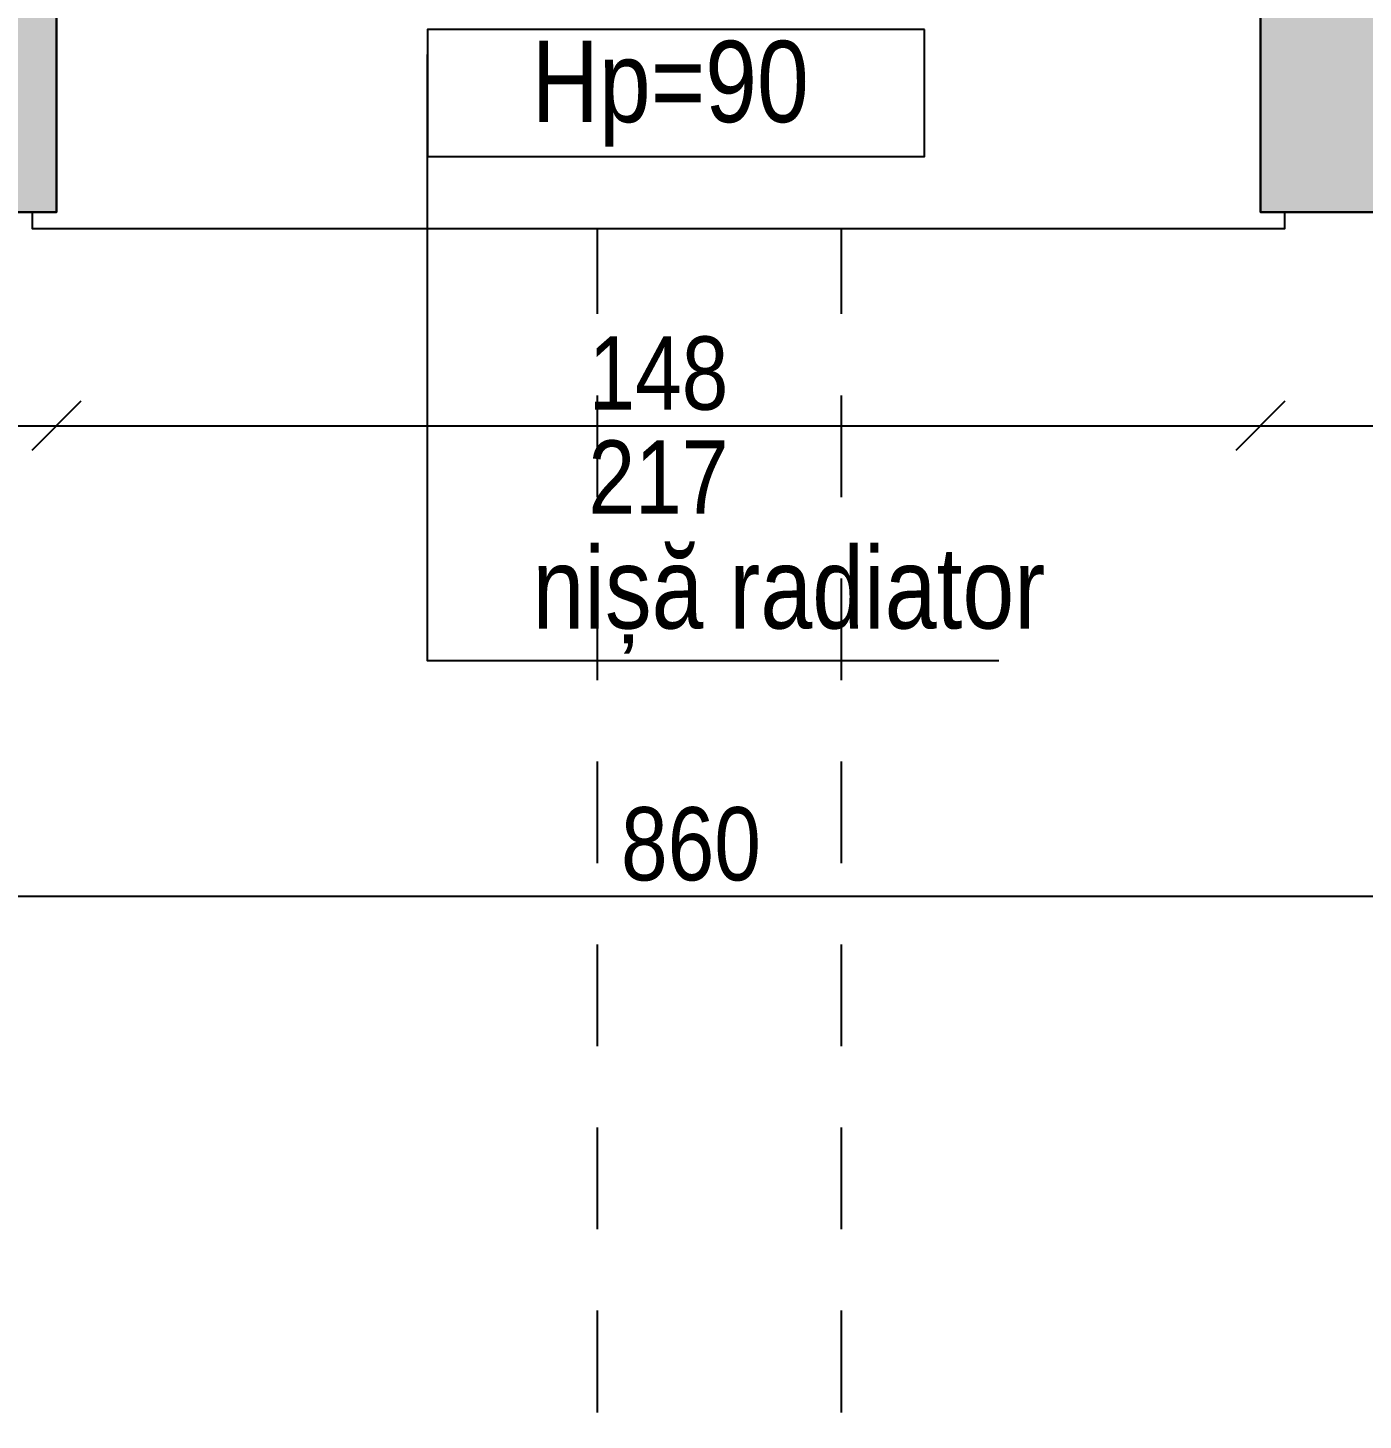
# Model space of a CAD drawing. Header units: metres. Extents: x 493 to 630, y -132 to -15.
# Drawn here: x 542.73 to 544.371, y -81.624 to -79.913 of the extents above; entities that cross this region are included whole.
import ezdxf

# ---------------------------------------------------------------- set-up
doc = ezdxf.new("R2010")
doc.units = ezdxf.units.M
doc.header["$MEASUREMENT"] = 0
doc.header["$PDMODE"] = 3
doc.linetypes.add('HIDDEN', pattern=[0.375, 0.25, -0.125])
for name, color, linetype in [('a_caramida', 2, 'Continuous'), ('a_cote_50', 9, 'Continuous'), ('a_cote_500', 9, 'Continuous'), ('a_grinzi', 253, 'HIDDEN'), ('a_pereti_hasuri', 253, 'Continuous'), ('a_text', 7, 'Continuous'), ('a_vederi', 74, 'Continuous')]:
    doc.layers.add(name, color=color, linetype=linetype)
doc.layers.add('a_suprafete', color=7, linetype='Continuous', plot=False)
doc.styles.get("Standard").update_dxf_attribs({"font": 'ARIALN.TTF'})
doc.dimstyles.new('50 cote', dxfattribs={"dimtxt": 0.09, "dimasz": 0.06, "dimexe": 0, "dimexo": 0, "dimgap": 0.018, "dimtad": 1, "dimdec": 1, "dimlfac": 100, "dimrnd": 0.5, "dimdsep": 46, "dimtxsty": 'Standard', "dimblk": 'OBLIQUE', "dimcen": 0.00045, "dimclrd": 256, "dimclrt": 4, "dimadec": 1, "dimazin": 0, "dimtfac": 1, "dimtdec": 1, "dimtix": 1, "dimtofl": 0, "dimtmove": 0, "dimatfit": 3, "dimldrblk": 'OBLIQUE', "dimfxl": 0, "dimtolj": 1, "dimtzin": 0, "dimarcsym": 0})

# ---------------------------------------------------------------- blocks, each defined once
blk = doc.blocks.new('_Oblique')
at = {"color": 0, "linetype": 'ByBlock', "lineweight": -2}
blk.add_line((-0.5, -0.5), (0.5, 0.5), dxfattribs=at)
blk = doc.blocks.new('*D7')
at = {"layer": 'a_cote_50', "lineweight": -2, "ltscale": 0.3}
blk.add_line((539.2448, -84.0896), (547.8448, -80.1396), dxfattribs=at)
at = {"layer": 'Defpoints', "color": 0, "ltscale": 0.3}
for p in [(547.8448, -80.1396), (547.8448, -80.1396), (539.2448, -84.0896)]:
    blk.add_point(p, dxfattribs=at)
at = {"layer": 'a_cote_50', "lineweight": -2, "ltscale": 0.3, "xscale": 0.06, "yscale": 0.06, "zscale": 0.06}
for p, rotation in [((547.8448, -80.1396), 24.66942891846283), ((539.2448, -84.0896), 204.6694289184628)]:
    blk.add_blockref('_Oblique', p, dxfattribs=dict(at, rotation=rotation))
at = {"layer": 'a_cote_50', "color": 4, "ltscale": 0.3, "insert": (543.5181, -82.0565), "char_height": 0.09, "attachment_point": 5, "rotation": 24.6694}
blk.add_mtext('\\A1;946.5', dxfattribs=at)
blk = doc.blocks.new('*D17')
at = {"layer": 'a_cote_50', "lineweight": -2, "ltscale": 0.3}
blk.add_line((541.2448, -80.4019), (542.7648, -80.4019), dxfattribs=at)
at = {"layer": 'Defpoints', "color": 0, "ltscale": 0.3}
for p in [(541.2448, -79.9159), (542.7648, -80.0007), (542.7648, -80.4019)]:
    blk.add_point(p, dxfattribs=at)
at = {"layer": 'a_cote_50', "lineweight": -2, "ltscale": 0.3, "xscale": 0.06, "yscale": 0.06, "zscale": 0.06, "rotation": 180}
blk.add_blockref('_Oblique', (541.2448, -80.4019), dxfattribs=at)
at = {"layer": 'a_cote_50', "lineweight": -2, "ltscale": 0.3, "xscale": 0.06, "yscale": 0.06, "zscale": 0.06}
blk.add_blockref('_Oblique', (542.7648, -80.4019), dxfattribs=at)
at = {"layer": 'a_cote_50', "color": 4, "ltscale": 0.3, "insert": (542.0048, -80.3379), "char_height": 0.09, "attachment_point": 5}
blk.add_mtext('\\A1;152', dxfattribs=at)
blk = doc.blocks.new('*D18')
at = {"layer": 'a_cote_50', "lineweight": -2, "ltscale": 0.3}
blk.add_line((542.7648, -80.4019), (544.2448, -80.4019), dxfattribs=at)
at = {"layer": 'Defpoints', "color": 0, "ltscale": 0.3}
for p in [(542.7648, -80.0007), (544.2448, -80.0007), (544.2448, -80.4019)]:
    blk.add_point(p, dxfattribs=at)
at = {"layer": 'a_cote_50', "lineweight": -2, "ltscale": 0.3, "xscale": 0.06, "yscale": 0.06, "zscale": 0.06, "rotation": 180}
blk.add_blockref('_Oblique', (542.7648, -80.4019), dxfattribs=at)
at = {"layer": 'a_cote_50', "lineweight": -2, "ltscale": 0.3, "xscale": 0.06, "yscale": 0.06, "zscale": 0.06}
blk.add_blockref('_Oblique', (544.2448, -80.4019), dxfattribs=at)
at = {"layer": 'a_cote_50', "color": 4, "ltscale": 0.3, "char_height": 0.09, "attachment_point": 5}
for s, insert in [('\\A1;148', (543.5048, -80.3379)), ('\\A1;217', (543.5048, -80.465))]:
    blk.add_mtext(s, dxfattribs=dict(at, insert=insert))
blk = doc.blocks.new('*D19')
at = {"layer": 'a_cote_50', "lineweight": -2, "ltscale": 0.3}
blk.add_line((544.2448, -80.4019), (545.7748, -80.4019), dxfattribs=at)
at = {"layer": 'Defpoints', "color": 0, "ltscale": 0.3}
for p in [(545.7748, -79.9787), (544.2448, -80.0007), (545.7748, -80.4019)]:
    blk.add_point(p, dxfattribs=at)
at = {"layer": 'a_cote_50', "lineweight": -2, "ltscale": 0.3, "xscale": 0.06, "yscale": 0.06, "zscale": 0.06, "rotation": 180}
blk.add_blockref('_Oblique', (544.2448, -80.4019), dxfattribs=at)
at = {"layer": 'a_cote_50', "lineweight": -2, "ltscale": 0.3, "xscale": 0.06, "yscale": 0.06, "zscale": 0.06}
blk.add_blockref('_Oblique', (545.7748, -80.4019), dxfattribs=at)
at = {"layer": 'a_cote_50', "color": 4, "ltscale": 0.3, "insert": (545.0098, -80.3379), "char_height": 0.09, "attachment_point": 5}
blk.add_mtext('\\A1;153', dxfattribs=at)
blk = doc.blocks.new('*D22')
at = {"layer": 'a_cote_50', "lineweight": -2, "ltscale": 0.3}
blk.add_line((539.2448, -80.9803), (547.8448, -80.9803), dxfattribs=at)
at = {"layer": 'Defpoints', "color": 0, "ltscale": 0.3}
for p in [(539.2448, -80.3688), (547.8448, -80.3688), (547.8448, -80.9803)]:
    blk.add_point(p, dxfattribs=at)
at = {"layer": 'a_cote_50', "lineweight": -2, "ltscale": 0.3, "xscale": 0.06, "yscale": 0.06, "zscale": 0.06, "rotation": 180}
blk.add_blockref('_Oblique', (539.2448, -80.9803), dxfattribs=at)
at = {"layer": 'a_cote_50', "lineweight": -2, "ltscale": 0.3, "xscale": 0.06, "yscale": 0.06, "zscale": 0.06}
blk.add_blockref('_Oblique', (547.8448, -80.9803), dxfattribs=at)
at = {"layer": 'a_cote_50', "color": 4, "ltscale": 0.3, "insert": (543.5448, -80.9164), "char_height": 0.09, "attachment_point": 5}
blk.add_mtext('\\A1;860', dxfattribs=at)

msp = doc.modelspace()

# ---------------------------------------------------------------- hatches: boundary and pattern name
at = {"layer": 'a_pereti_hasuri', "ltscale": 0.3}
h = msp.add_hatch(dxfattribs=at)
h.set_pattern_fill('ANSI33', color=256, scale=0.25, style=0)
h.set_pattern_definition([(45, (-4876.954644, 8292.469365), (-0.04419417382, 0.04419417382), []), (45, (-4876.91045, 8292.469365), (-0.04419417382, 0.04419417382), [0.03125, -0.015625])])
h.paths.add_polyline_path([(542.7648, -80.1396), (542.7648, -79.3896), (541.2448, -79.3896), (541.2448, -80.1396)])
h.paths.add_polyline_path([(545.7748, -80.1396), (545.7748, -79.3896), (544.2448, -79.3896), (544.2448, -80.1396)], flags=17)
h.paths.add_polyline_path([(543.4248, -84.3196), (543.4248, -84.0896), (547.8448, -84.0896), (547.8448, -80.1396), (547.2548, -80.1396), (547.2548, -79.3896), (548.2651, -79.3896), (548.2653, -80.1496), (548.1553, -80.1496), (548.1553, -84.0896), (549.0053, -84.0896), (549.0053, -84.5771), (548.2353, -84.5771), (548.2353, -84.7196), (547.4833, -84.7196), (547.4833, -84.3296), (545.0833, -84.3296), (545.0833, -84.5896), (544.6033, -84.5896), (544.6033, -84.3196)])

# ---------------------------------------------------------------- linework, layer by layer
at = {"layer": 'a_caramida', "ltscale": 0.3}
for points in [[(542.7648, -80.1396), (542.7648, -79.3896), (541.2448, -79.3896), (541.2448, -80.1396)], [(545.7748, -80.1396), (545.7748, -79.3896), (544.2448, -79.3896), (544.2448, -80.1396)]]:
    msp.add_lwpolyline(points, close=True, dxfattribs=at)
at = {"layer": 'a_cote_500', "ltscale": 0.3}
msp.add_lwpolyline([(543.9232, -80.691), (543.2211, -80.691), (543.2211, -79.9456)], dxfattribs=at)
at = {"layer": 'a_grinzi', "ltscale": 0.5}
for points in [[(543.4298, -84.0896), (543.4298, -80.1596)], [(543.7298, -84.0896), (543.7298, -80.1596)]]:
    msp.add_lwpolyline(points, dxfattribs=at)
at = {"layer": 'a_suprafete', "ltscale": 0.3}
msp.add_lwpolyline([(547.8448, -80.1396), (547.2548, -80.1396), (547.2548, -79.8296), (545.7748, -79.8296), (545.7748, -80.1396), (544.2448, -80.1396), (544.2448, -79.8296), (542.7648, -79.8296), (542.7648, -80.1396), (541.2448, -80.1396), (541.2448, -79.8296), (539.7648, -79.8296), (539.7648, -80.1396), (539.2448, -80.1396), (539.2448, -84.0896), (542.5448, -84.0896), (542.5448, -84.3196), (543.4248, -84.3196), (543.4248, -84.0896), (547.8448, -84.0896)], close=True, dxfattribs=at)
at = {"layer": 'a_text'}
msp.add_lwpolyline([(543.8317, -79.915), (543.2211, -79.915), (543.2211, -80.0709), (543.8317, -80.0709)], close=True, dxfattribs=at)
at = {"layer": 'a_vederi', "ltscale": 0.3}
msp.add_lwpolyline([(542.7648, -80.1396), (542.7348, -80.1396), (542.7348, -80.1596), (544.2448, -80.1596), (544.2748, -80.1596), (544.2748, -80.1396), (544.2448, -80.1396), (544.2448, -79.6296), (542.7648, -79.6296)], close=True, dxfattribs=at)

# ---------------------------------------------------------------- texts
at = {"layer": 'a_text', "char_height": 0.1, "width": 1.87247}
for s, insert, attachment_point in [('\\A1;Hp=90', (543.6897, -80.059), 9), ('\\A1;nișă radiator', (543.35, -80.682), 7)]:
    msp.add_mtext(s, dxfattribs=dict(at, insert=insert, attachment_point=attachment_point))

# ---------------------------------------------------------------- dimensions: what is measured, and where the dimension line sits
at = {"layer": 'a_cote_50', "ltscale": 0.3}
for base, p1, p2, picture, middle in [((542.7648, -80.4019), (541.2448, -79.9159), (542.7648, -80.0007), '*D17', (542.0048, -80.3379)), ((545.7748, -80.4019), (544.2448, -80.0007), (545.7748, -79.9787), '*D19', (545.0098, -80.3379))]:
    dim = msp.add_linear_dim(base=base, p1=p1, p2=p2, dimstyle='50 cote', override={"dimtmove": 1}, dxfattribs=at)
    dim.commit()
    dim.dimension.update_dxf_attribs({"geometry": picture, "text_midpoint": middle})
dim = msp.add_linear_dim(base=(544.2448, -80.4019), p1=(542.7648, -80.0007), p2=(544.2448, -80.0007), text='<>\\X217', dimstyle='50 cote', override={"dimtmove": 1}, dxfattribs=at)
dim.commit()
dim.dimension.update_dxf_attribs({"geometry": '*D18', "text_midpoint": (543.5048, -80.4019)})
dim = msp.add_aligned_dim(p1=(539.2448, -84.0896), p2=(547.8448, -80.1396), distance=0, dimstyle='50 cote', dxfattribs=at)
dim.commit()
dim.dimension.update_dxf_attribs({"geometry": '*D7', "text_midpoint": (543.5181, -82.0565)})
dim = msp.add_linear_dim(base=(547.8448, -80.9803), p1=(539.2448, -80.3688), p2=(547.8448, -80.3688), dimstyle='50 cote', dxfattribs=at)
dim.commit()
dim.dimension.update_dxf_attribs({"geometry": '*D22', "text_midpoint": (543.5448, -80.9164)})

doc.saveas('drawing.dxf')
